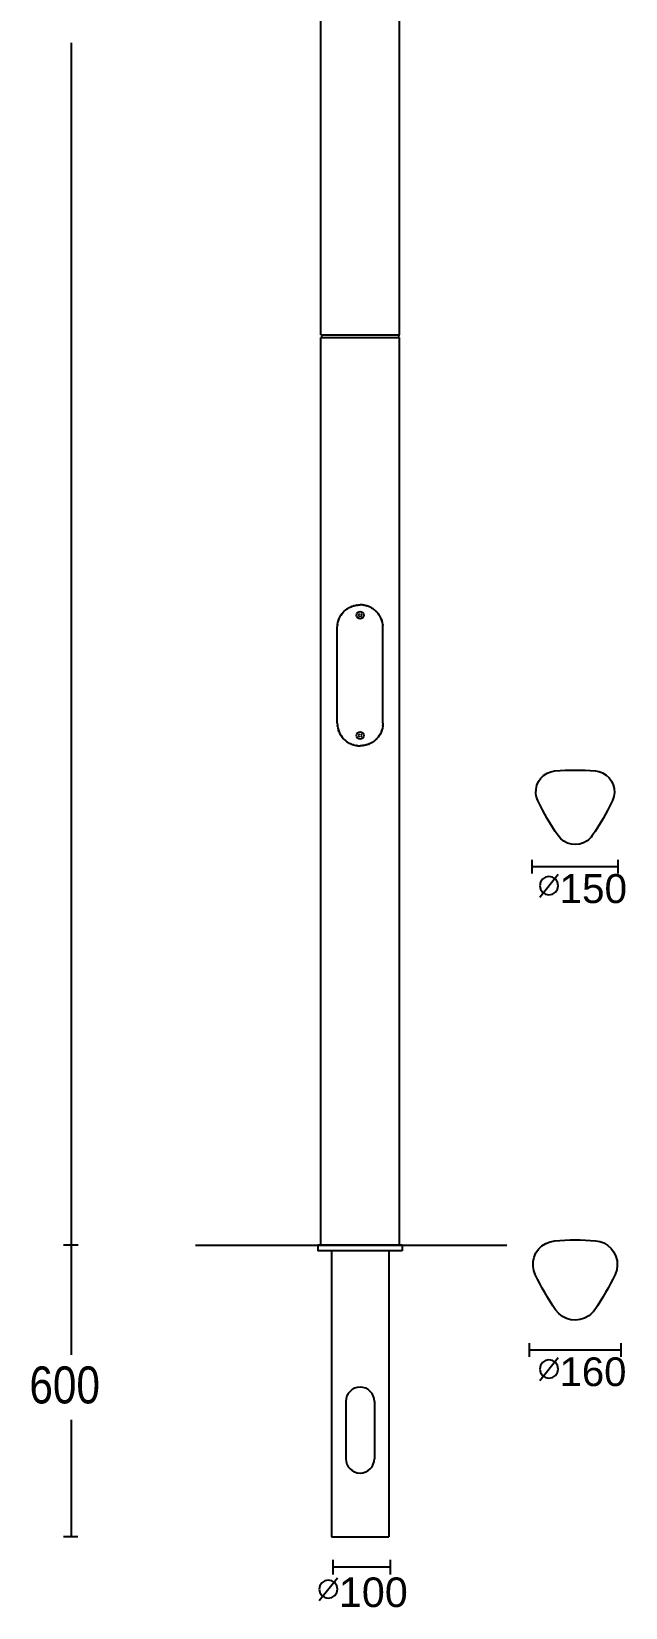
# Model space of a CAD drawing. Extents: x 0 to 91, y 5 to 416.
# Drawn here: x 5.9 to 91.1, y 4.6 to 230.9 of the extents above; entities that cross this region are included whole.
import ezdxf

# ---------------------------------------------------------------- set-up
doc = ezdxf.new("R2010")
doc.units = 0
doc.layers.add('LIVELLO_1', color=160, linetype='Continuous')
doc.styles.add('STD', font='txt')

# ---------------------------------------------------------------- blocks, each defined once
blk = doc.blocks.new('AI9-BLK1')
at = {"layer": 'LIVELLO_1', "color": 7}
for p, q in [((1.9, -22.37), (1.9, 105.21)), ((13.19, -22.37), (13.19, 105.21)), ((-33.92, 19.52), (-33.92, -153.05)), ((1.9, -22.37), (2.19, -22.37)), ((2.01, -22.37), (2.02, -22.78)), ((2.19, -22.37), (5.08, -22.37)), ((5.08, -22.37), (10, -22.37)), ((10, -22.37), (12.9, -22.37)), ((12.9, -22.37), (13.19, -22.37)), ((13.08, -22.37), (13.06, -22.78)), ((1.9, -153.05), (1.9, -22.78)), ((1.9, -22.78), (2.19, -22.78)), ((2.19, -22.78), (5.08, -22.78)), ((5.08, -22.78), (10, -22.78)), ((10, -22.78), (12.9, -22.78)), ((12.9, -22.78), (13.19, -22.78)), ((13.19, -153.05), (13.19, -22.78)), ((10.82, -78.13), (10.82, -64.4)), ((32.25, -99.72), (32.25, -97.74)), ((32.25, -98.73), (44.57, -98.73)), ((44.57, -99.72), (44.57, -97.74)), ((33.33, -103.11), (35.96, -99.83)), ((-32.96, -153.05), (-35.05, -153.05)), ((-32.94, -153.05), (-35.02, -153.05)), ((-33.95, -153.05), (-33.95, -168.81)), ((-16.07, -153.05), (28.59, -153.05)), ((13.6, -153.05), (1.49, -153.05)), ((1.49, -153.05), (1.49, -153.87)), ((13.6, -153.05), (13.6, -153.87)), ((13.6, -153.87), (1.49, -153.87)), ((3.43, -153.87), (3.43, -194.96)), ((11.65, -153.87), (11.65, -194.96)), ((31.84, -169.1), (31.84, -167.13)), ((44.99, -169.1), (44.99, -167.13)), ((31.84, -168.11), (44.99, -168.11)), ((33.33, -172.5), (35.96, -169.21)), ((5.49, -175.51), (5.49, -183.73)), ((9.6, -175.51), (9.6, -183.73)), ((-33.95, -178.14), (-33.95, -194.96)), ((-32.96, -194.96), (-35.05, -194.96)), ((3.43, -194.96), (11.65, -194.96)), ((3.64, -198.24), (3.64, -200.33)), ((11.86, -198.24), (11.86, -200.33)), ((1.67, -204.09), (4.3, -200.81)), ((3.64, -199.23), (11.86, -199.23))]:
    blk.add_line(p, q, dxfattribs=at)
for points in [[(33.33, -101.47), (33.43, -101.97), (33.72, -102.4), (34.14, -102.69), (34.65, -102.79), (35.15, -102.69), (35.58, -102.4), (35.86, -101.97), (35.96, -101.47), (35.86, -100.97), (35.58, -100.54), (35.15, -100.26), (34.65, -100.16), (34.14, -100.26), (33.72, -100.54), (33.43, -100.97)], [(33.33, -170.85), (33.43, -171.35), (33.72, -171.78), (34.14, -172.07), (34.65, -172.17), (35.15, -172.07), (35.58, -171.78), (35.86, -171.35), (35.96, -170.85), (35.86, -170.35), (35.58, -169.92), (35.15, -169.64), (34.65, -169.54), (34.14, -169.64), (33.72, -169.92), (33.43, -170.35)], [(1.67, -202.45), (1.77, -202.95), (2.05, -203.38), (2.48, -203.67), (2.98, -203.76), (3.49, -203.67), (3.91, -203.38), (4.2, -202.95), (4.3, -202.45), (4.2, -201.95), (3.91, -201.52), (3.49, -201.24), (2.98, -201.14), (2.48, -201.24), (2.05, -201.52), (1.77, -201.95)]]:
    blk.add_lwpolyline(points, close=True, dxfattribs=at)
for centre in [(7.54, -62.64), (7.54, -79.9)]:
    blk.add_circle(centre, 0.526, dxfattribs=at)
for points, knots in [([(4.26, -78.13), (4.26, -78.13), (4.26, -64.4), (4.26, -64.4), (4.35, -63.31), (4.19, -64.76), (4.34, -63.68), (4.67, -62.64), (4.19, -64.01), (4.58, -62.99), (5.13, -62.05), (4.36, -63.28), (4.97, -62.37), (5.72, -61.58), (4.69, -62.61), (5.49, -61.86), (5.93, -61.54), (5.33, -61.96), (5.79, -61.65), (6.26, -61.38), (5.62, -61.73), (6.11, -61.47), (6.62, -61.26), (5.93, -61.53), (6.45, -61.33), (6.98, -61.18), (6.27, -61.38), (6.8, -61.24), (7.34, -61.14), (6.62, -61.26), (7.16, -61.18), (7.44, -61.15), (7.07, -61.18), (7.35, -61.16), (7.48, -61.16), (7.3, -61.16), (7.44, -61.16), (7.58, -61.16), (7.39, -61.16), (7.53, -61.16)], [0, 0, 0, 0, 1, 1, 1, 2, 2, 2, 3, 3, 3, 4, 4, 4, 5, 5, 5, 6, 6, 6, 7, 7, 7, 8, 8, 8, 9, 9, 9, 10, 10, 10, 11, 11, 11, 12, 12, 12, 13, 13, 13, 13]), ([(10.82, -64.4), (10.74, -63.31), (10.9, -64.76), (10.74, -63.68), (10.42, -62.64), (10.9, -64.01), (10.5, -62.99), (9.95, -62.05), (10.73, -63.28), (10.12, -62.37), (9.36, -61.58), (10.4, -62.61), (9.6, -61.86), (9.15, -61.54), (9.75, -61.96), (9.3, -61.65), (8.82, -61.38), (9.46, -61.73), (8.98, -61.47), (8.47, -61.26), (9.15, -61.53), (8.64, -61.33), (8.11, -61.18), (8.82, -61.38), (8.28, -61.24), (7.74, -61.14), (8.47, -61.26), (7.92, -61.18), (7.65, -61.15), (8.01, -61.18), (7.74, -61.16), (7.6, -61.16), (7.78, -61.16), (7.65, -61.16), (7.51, -61.16), (7.69, -61.16), (7.55, -61.16)], [0, 0, 0, 0, 1, 1, 1, 2, 2, 2, 3, 3, 3, 4, 4, 4, 5, 5, 5, 6, 6, 6, 7, 7, 7, 8, 8, 8, 9, 9, 9, 10, 10, 10, 11, 11, 11, 12, 12, 12, 12]), ([(4.26, -78.13), (4.35, -79.22), (4.19, -77.77), (4.34, -78.85), (4.67, -79.9), (4.19, -78.52), (4.58, -79.55), (5.13, -80.49), (4.36, -79.25), (4.97, -80.16), (5.72, -80.96), (4.69, -79.93), (5.49, -80.68), (5.93, -81), (5.33, -80.58), (5.79, -80.89), (6.26, -81.16), (5.62, -80.81), (6.11, -81.06), (6.62, -81.28), (5.93, -81), (6.45, -81.2), (6.98, -81.36), (6.27, -81.16), (6.8, -81.3), (7.34, -81.4), (6.62, -81.28), (7.16, -81.36), (7.44, -81.38), (7.07, -81.35), (7.35, -81.37), (7.48, -81.38), (7.3, -81.37), (7.44, -81.38), (7.58, -81.38), (7.39, -81.38), (7.53, -81.38)], [0, 0, 0, 0, 1, 1, 1, 2, 2, 2, 3, 3, 3, 4, 4, 4, 5, 5, 5, 6, 6, 6, 7, 7, 7, 8, 8, 8, 9, 9, 9, 10, 10, 10, 11, 11, 11, 12, 12, 12, 12]), ([(10.82, -78.13), (10.74, -79.22), (10.9, -77.77), (10.74, -78.85), (10.42, -79.9), (10.9, -78.52), (10.5, -79.55), (9.95, -80.49), (10.73, -79.25), (10.12, -80.16), (9.36, -80.96), (10.4, -79.93), (9.6, -80.68), (9.15, -81), (9.75, -80.58), (9.3, -80.89), (8.82, -81.16), (9.46, -80.81), (8.98, -81.06), (8.47, -81.28), (9.15, -81), (8.64, -81.2), (8.11, -81.36), (8.82, -81.16), (8.28, -81.3), (7.74, -81.4), (8.47, -81.28), (7.92, -81.36), (7.65, -81.38), (8.01, -81.35), (7.74, -81.37), (7.6, -81.38), (7.78, -81.37), (7.65, -81.38), (7.51, -81.38), (7.69, -81.38), (7.55, -81.38)], [0, 0, 0, 0, 1, 1, 1, 2, 2, 2, 3, 3, 3, 4, 4, 4, 5, 5, 5, 6, 6, 6, 7, 7, 7, 8, 8, 8, 9, 9, 9, 10, 10, 10, 11, 11, 11, 12, 12, 12, 12]), ([(41.31, -84.99), (39.38, -84.83), (37.44, -84.83), (35.51, -84.99), (33.86, -85.13), (32.64, -86.58), (32.78, -88.23), (32.81, -88.58), (32.9, -88.93), (33.05, -89.25), (33.88, -91.01), (34.85, -92.68), (35.95, -94.27), (36.89, -95.63), (38.76, -95.97), (40.12, -95.02), (40.41, -94.82), (40.67, -94.57), (40.87, -94.27), (41.97, -92.68), (42.94, -91.01), (43.77, -89.25), (44.47, -87.76), (43.83, -85.97), (42.33, -85.27), (42.01, -85.12), (41.66, -85.02), (41.31, -84.99)], [0, 0, 0, 0, 1, 1, 1, 2, 2, 2, 3, 3, 3, 4, 4, 4, 5, 5, 5, 6, 6, 6, 7, 7, 7, 8, 8, 8, 9, 9, 9, 9]), ([(41.21, -162.36), (42.32, -160.76), (43.3, -159.05), (44.14, -157.28), (44.94, -155.58), (44.21, -153.55), (42.51, -152.75), (42.14, -152.58), (41.75, -152.47), (41.34, -152.44), (39.39, -152.27), (37.43, -152.27), (35.48, -152.44), (33.6, -152.6), (32.21, -154.24), (32.37, -156.12), (32.4, -156.52), (32.51, -156.92), (32.68, -157.28), (33.52, -159.05), (34.5, -160.76), (35.61, -162.36), (36.69, -163.91), (38.81, -164.29), (40.35, -163.22), (40.69, -162.99), (40.98, -162.7), (41.21, -162.36)], [0, 0, 0, 0, 1, 1, 1, 2, 2, 2, 3, 3, 3, 4, 4, 4, 5, 5, 5, 6, 6, 6, 7, 7, 7, 8, 8, 8, 9, 9, 9, 9]), ([(9.6, -175.51), (9.6, -174.37), (8.68, -173.45), (7.54, -173.45), (6.41, -173.45), (5.49, -174.37), (5.49, -175.51)], [0, 0, 0, 0, 1, 1, 1, 2, 2, 2, 2]), ([(5.49, -183.73), (5.49, -184.86), (6.41, -185.78), (7.54, -185.78), (8.68, -185.78), (9.6, -184.86), (9.6, -183.73)], [0, 0, 0, 0, 1, 1, 1, 2, 2, 2, 2])]:
    blk.add_open_spline(points, degree=3, knots=knots, dxfattribs=at)
for points in [[(7.29, -62.59), (7.37, -62.54), (7.45, -62.47), (7.49, -62.38)], [(7.49, -62.9), (7.45, -62.81), (7.37, -62.73), (7.29, -62.69)], [(7.59, -62.38), (7.64, -62.47), (7.71, -62.54), (7.8, -62.59)], [(7.8, -62.69), (7.71, -62.73), (7.64, -62.81), (7.59, -62.9)], [(7.29, -79.85), (7.37, -79.8), (7.45, -79.73), (7.49, -79.64)], [(7.49, -80.16), (7.45, -80.07), (7.37, -79.99), (7.29, -79.95)], [(7.59, -79.64), (7.64, -79.73), (7.71, -79.8), (7.8, -79.85)], [(7.8, -79.95), (7.71, -79.99), (7.64, -80.07), (7.59, -80.16)]]:
    blk.add_open_spline(points, degree=3, dxfattribs=at)
at = {"layer": 'LIVELLO_1', "color": 7, "attachment_point": 1, "style": 'STD'}
for s, insert, char_height in [('\\fArial|b0|i0;\\H4.1601;\\C7;150', (36.16, -99.8), 4.1601), ('\\fArial|b0|i0;\\H4.1198;\\C7;160', (36.17, -169.18), 4.1198), ('\\fArial Narrow|b0|i0;\\H5.3017;\\C7;600', (-39.93, -170.48), 5.3017), ('\\fArial|b0|i0;\\H4.2465;\\C7;100', (4.49, -200.77), 4.2465)]:
    blk.add_mtext(s, dxfattribs=dict(at, insert=insert, char_height=char_height))

msp = doc.modelspace()

# ---------------------------------------------------------------- block references
at = {"layer": 'LIVELLO_1', "color": 7}
msp.add_blockref('AI9-BLK1', (45.492744, 209.716915), dxfattribs=at)

doc.saveas('drawing.dxf')
